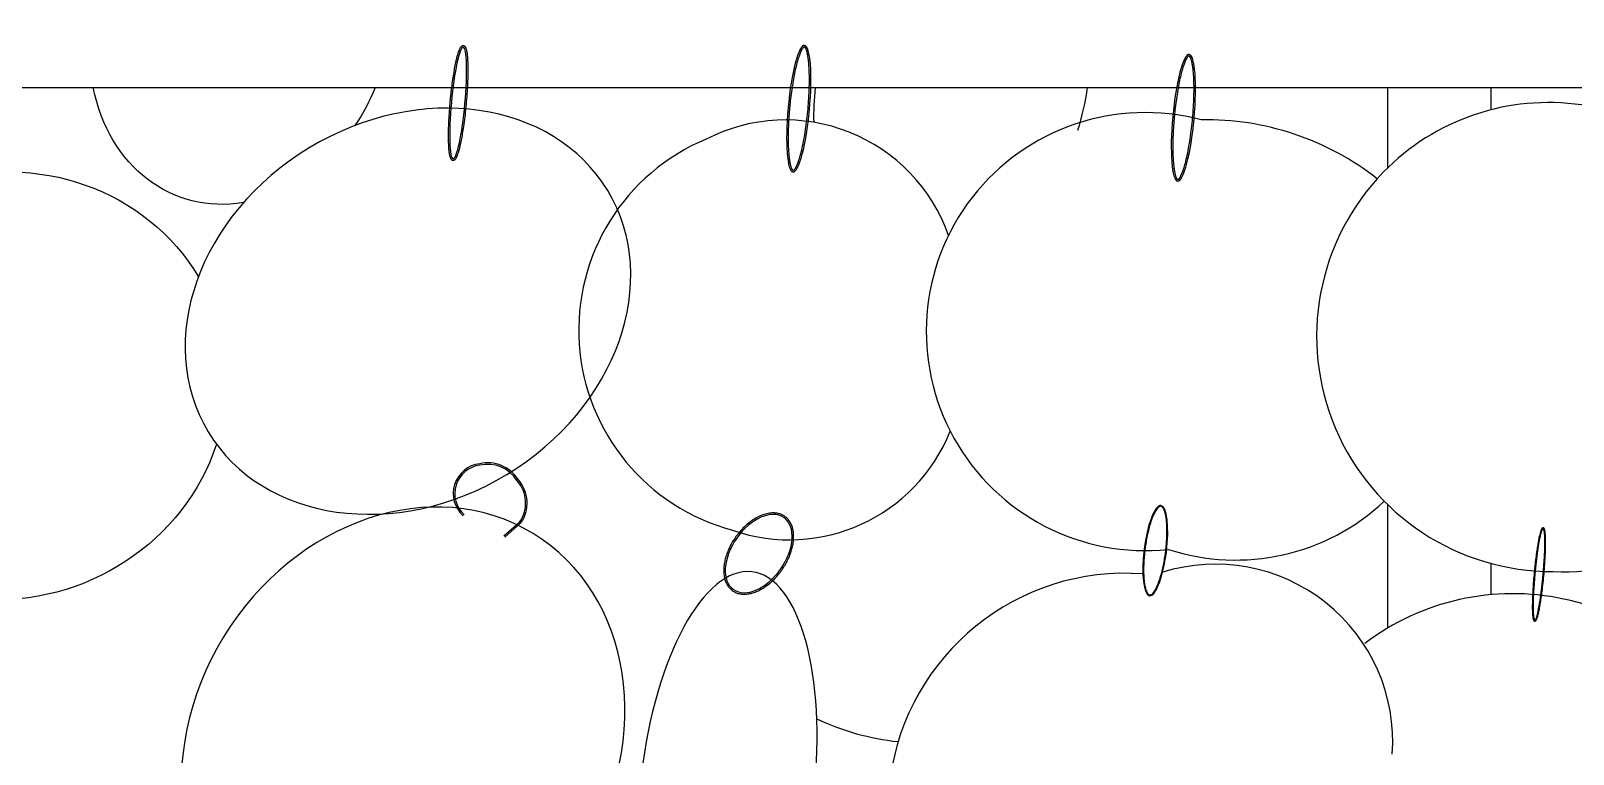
# Model space of a CAD drawing. Header units: millimetres. Extents: x 4532 to 35436, y 20123 to 38427.
# Drawn here: x 16248 to 16377.3, y 36094.8 to 36155.4 of the extents above; entities that cross this region are included whole.
import ezdxf

# ---------------------------------------------------------------- set-up
doc = ezdxf.new("R2010")
doc.units = ezdxf.units.MM
doc.set_wipeout_variables(frame=1)

# ---------------------------------------------------------------- blocks, each defined once
blk = doc.blocks.new('A$C7CFE5BBD')
blk.add_wipeout([(4182.751528438039, 1.523644169765248e-05), (4167.751528437907, 1.523074388387613e-05), (4167.503203957102, 73.85266127727925), (4166.024870655982, 109.66012967268136), (4163.425777644698, 148.36713218013358), (4158.66737842199, 197.08545359750008), (4151.82836986403, 248.5156355817096), (4145.3076082344405, 287.9360508238897), (4138.934105538954, 321.1782782497868), (4132.751528428565, 350.00001527849713), (3642.751528447456, 350.0000152784968), (3638.7977803884223, 331.9027913998142), (3633.75394809542, 307.01033631563166), (3626.1538539093094, 264.31444394893606), (3620.0329742343697, 222.89344209497756), (3614.5787102070485, 176.06729707833188), (3609.687048926664, 113.45673236062271), (3607.7783327039656, 65.31102371389795), (3607.443998574758, 43.80642056268357), (3607.7515284381143, 1.523074388387613e-05), (3592.7515284380397, 1.523644169765248e-05), (3592.7515284380397, 375.00001523644175), (3612.751528438039, 375.00001523644175), (3612.751528438039, 400.00001523644164), (3763.044756494438, 399.99984869588377), (3763.044756494438, 411.85431396589127), (3795.1534450224467, 411.85431396589127), (3795.1534450224467, 475.97759140062124), (3793.164017170201, 480.75655442435595), (3792.6202208849536, 484.48075355769447), (3793.285365491665, 491.54627122885086), (3794.589893263127, 495.48269226921195), (3795.1534450224467, 496.7057929503169), (3795.1534450224467, 503.5538717592957), (3792.0797652650467, 505.7395351661231), (3788.492108748446, 511.2121060971066), (3786.875924903337, 515.8078156915586), (3786.699758172462, 523.516578146628), (3790.6008562097077, 532.358988658562), (3795.1534450224467, 535.8429681176203), (3795.1534450224467, 538.922716703212), (3786.541265968376, 544.398595050776), (3785.319113158621, 540.4240900423326), (3785.1011370492533, 537.0634597347679), (3784.0945091999115, 538.0169853438625), (3781.796377413505, 540.6352514239537), (3779.163004674398, 536.4505053540734), (3776.1690709475597, 533.986839396916), (3772.1561365726698, 532.8317081579708), (3768.8702389673244, 533.3691933219786), (3764.861321456791, 536.0038345842313), (3762.067920737924, 539.8051976879582), (3759.9051925029266, 545.8296892355631), (3759.393791518885, 552.1000437706604), (3760.0352522883386, 556.7898261248115), (3761.9024379331217, 561.7667015208052), (3766.746558171026, 567.0481857923354), (3770.8392247075662, 568.2898264540404), (3770.865899602168, 571.2378597428647), (3766.8335399000525, 572.0727106080255), (3763.1380075052, 574.6761225710247), (3761.2420975629507, 577.5783250113822), (3760.494549680786, 580.0627864648145), (3760.362146865363, 582.5149784698891), (3761.6998458976173, 587.053926084121), (3758.633052335117, 586.4216682086117), (3756.491628875914, 587.1771601618195), (3754.814818238978, 588.9322919032954), (3753.333925626053, 585.2886357097523), (3751.692846217962, 582.986988850549), (3749.6705301072425, 581.5698803451655), (3746.9630060495415, 581.5114424267405), (3744.308717695459, 583.4679350176987), (3741.808299937967, 587.9977443898758), (3740.4176174705694, 593.6035224946769), (3740.113425217791, 601.0180831861854), (3741.737017377648, 606.2316929372761), (3744.0209143635984, 613.3032430790926), (3741.3500488310665, 615.4215810682575), (3737.9916596386593, 612.1707461898908), (3734.370524147195, 611.1379215271305), (3733.7208699198313, 610.1640934608025), (3730.3670263798062, 609.9879703679657), (3726.6729744786667, 611.3973567390775), (3723.548708184887, 614.6489021476199), (3721.438600754933, 619.935012565957), (3720.9810844973294, 623.8470796071286), (3722.1525705059025, 631.939012893561), (3725.260602061314, 638.2892969932649), (3726.001035221626, 639.2784823834448), (3724.939052559629, 641.390854866634), (3723.9380484294315, 649.0456646908107), (3724.3937962720306, 655.3225836307478), (3725.3540195254695, 660.4013684340088), (3727.734064707731, 667.4456324702336), (3729.5140600925884, 670.5861728816595), (3730.887208713015, 672.1515295629225), (3732.745658886398, 673.1282006850271), (3732.7510438254885, 673.4488653423108), (3728.421786861064, 674.7251759879772), (3726.101435136075, 676.6300494371586), (3723.715680822104, 680.1839833776622), (3722.2232706824598, 684.7479662030636), (3721.834818631726, 689.9897342370513), (3722.5210555542512, 694.7128354944199), (3724.220716291423, 699.2140205365998), (3726.1582612283437, 702.1702269119086), (3729.231082139208, 704.9372112655186), (3732.245978961212, 706.2308813454293), (3734.8764998200604, 706.4359947303329), (3737.759956997716, 705.6735501158895), (3739.487649554413, 704.565795276414), (3742.593639401795, 708.2733909965656), (3747.600396112856, 711.1488636335208), (3744.030561007974, 711.1930202305929), (3740.972072688803, 713.2709044869558), (3738.6269424062543, 717.9325005907161), (3737.9692426558445, 721.384073760469), (3737.935240605599, 727.4598629446722), (3739.0098631542196, 733.7830165020283), (3739.825134214947, 736.623557185004), (3740.6406485463267, 738.9194382160216), (3743.7068375203835, 745.1839989045121), (3746.981909873312, 749.6193262689181), (3752.3493750897715, 753.6932787877664), (3754.5421626063785, 754.3206714560628), (3754.5421626063785, 759.2016671529897), (3750.2696687336174, 759.2016671529897), (3750.2696687336174, 767.9957310895594), (3779.9151490145855, 767.9957310895594), (3777.9508069069075, 768.6707334782969), (3774.6059346685133, 771.0954664289801), (3771.699810175953, 775.4970263801521), (3770.2483426502326, 780.2919575115476), (3769.868329032867, 784.7389843017492), (3771.4717168648094, 793.8018721185598), (3774.0740941199388, 798.9858135885964), (3777.438730190137, 802.8217629746838), (3781.410473403172, 805.2485133427455), (3783.403860856628, 805.8207241910912), (3783.403860856628, 810.2306161132916), (3776.4144350064207, 810.2306161132916), (3776.4144350064207, 819.0246800498618), (3796.2856588335208, 819.024680049852), (3795.5113542793183, 822.1709913984461), (3795.11663846147, 827.41925396721), (3795.564638831142, 834.2163422088273), (3796.293779297145, 838.5728090144086), (3798.031551131801, 845.0754825797368), (3800.501762800981, 850.9466143463543), (3802.5613921717627, 854.1612342278012), (3804.3786524683474, 855.9819348301947), (3806.5795247511755, 856.8952993926392), (3807.7247804789113, 861.1196354558969), (3801.2148807778476, 861.1196354558969), (3801.2148807778476, 869.9136993924664), (3963.4832611294446, 869.9136993924664), (3963.4832611294446, 861.1196354558969), (3962.711615020679, 854.62151672173), (3963.8625972728546, 854.3889583888177), (3964.897263831566, 854.0166145915581), (3965.9815839023076, 853.4570232116736), (3967.7706952770313, 852.1261352827652), (3969.344778354639, 850.4661679235049), (3971.792394470369, 846.560283877349), (3973.220273067106, 842.7981411803215), (3974.1101653280025, 833.041096950013), (3972.6351407257944, 827.4593121204797), (3969.409685722628, 823.3018895129511), (3969.409685722628, 819.0246800498618), (3990.6120447026665, 819.0246800498618), (3990.6120447026665, 810.2306161132916), (3992.2656665666004, 803.8201335636423), (3994.4809230870196, 797.7788330249263), (3996.241596875783, 788.2062365027306), (3996.71667114116, 779.6846766881134), (3995.3763584828016, 767.9957310895783), (4025.3421931244416, 767.9957310895594), (4025.3421931244416, 759.2016671529897), (4024.3667442615924, 749.2331503476195), (4028.208209631558, 746.7020162194884), (4030.55245109687, 741.6170480539193), (4031.6838599470193, 733.9291085753376), (4031.3739513939295, 726.7548690945038), (4030.3566117979617, 721.1750247512774), (4028.1721312140176, 714.7498492069736), (4023.9740500059784, 708.5010773350851), (4026.2574403743556, 706.6898047504416), (4029.036237954585, 707.4393142141672), (4033.5932940955727, 707.1109609093365), (4038.9262916411526, 704.337542385642), (4042.2588534556958, 700.8477419510754), (4046.2210886808284, 691.4971411207686), (4046.5116224133653, 686.4975189585547), (4045.0870522896325, 680.337861966102), (4042.024689476643, 675.8260249745455), (4044.8620802441396, 671.3554008157504), (4046.5188519163257, 664.1869724903921), (4046.2801582621228, 658.5529006923258), (4043.7223256411426, 650.6309589049373), (4040.39436510516, 646.0223313634232), (4034.277957375634, 642.453041303114), (4031.816819140458, 642.2304703163715), (4031.688212203161, 640.1848464110172), (4033.20530348696, 637.9856396493116), (4033.8413124736035, 635.928951193593), (4034.405197093714, 631.3333332139558), (4034.242469860143, 625.7377525729152), (4033.4348859742763, 620.2372669746663), (4031.890240615321, 614.4706276081414), (4029.811677054495, 609.6933664932423), (4027.313982884957, 606.469576607812), (4027.3454524111085, 603.722229666131), (4026.3504493332007, 597.4421817130777), (4021.871965856192, 588.9056772283644), (4012.9667181310992, 584.2031805436493), (4011.470501099771, 583.659089936889), (4011.2999511625926, 581.5826147090405), (4008.527954926622, 574.4829124881417), (4003.2376842334875, 569.4837353712468), (3995.621021346212, 567.1623243338103), (3999.23564106813, 563.216573243777), (4002.0098557540596, 556.8824168542682), (4002.422892980431, 550.8824359248616), (3999.9698000419057, 543.1401978281707), (3994.605865832155, 537.2343675481716), (3985.5838150858835, 533.878415871031), (3978.282626700723, 532.9317556746544), (3974.2007522910176, 536.5483904532799), (3971.8312518019798, 530.7808706967305), (3969.5446968848446, 528.0575174524301), (3969.544696884845, 411.85431396589127), (3999.9707308589464, 411.85431396589127), (3999.9707308589464, 399.99984869588377), (4162.75152843804, 400.00001523644164), (4162.75152843804, 375.00001523644175), (4182.751528438039, 375.00001523644175)])
blk.add_lwpolyline([(4025.342193124441, 767.9957310895588), (3750.269668733617, 767.9957310895588), (3750.269668733617, 759.2016671529891), (4025.342193124441, 759.2016671529891)], close=True)
for points in [[(3960.900890937748, 752.4863108895406), (3960.900890937748, 759.2016671529891)], [(3969.544696884845, 757.3332732478775), (3969.544696884845, 759.2016671529891)], [(3960.900890937748, 713.8679501655315), (3960.900890937748, 724.185752264344)], [(3969.544696884845, 716.654292416355), (3969.544696884845, 719.2763675095666)]]:
    blk.add_lwpolyline(points)
for points in [[(3886.855708841093, 721.4906417970815), (3888.186304466599, 722.643113239672, 0.3533374312865523), (3887.975409103416, 726.3099160501188, 0.3185229881272049), (3884.749628099064, 727.6450938125527, 0.6413092494474582), (3883.368550121409, 723.2576671581519)], [(3886.772307217852, 721.5869338447847), (3888.09139922445, 722.7294416349068, 0.3529649698976017), (3887.87352869174, 726.2325916765294, 0.3201916100277946), (3884.771800106948, 727.5194829001011, 0.6422336510292292), (3883.454001606999, 723.3521448424472)], [(3940.355010657022, 718.3944898595837, 0.9444567409143552), (3935.11024361043, 679.0731890241768)]]:
    blk.add_lwpolyline(points, format="xyb")
for centre, radius, start, end in [((3974.35161489595, 738.6299550732401), 19.31115148059861, 27.60782988193596, 135.8169366367675), ((3910.377859131349, 741.9715854843416), 14.50924171382491, 19.44291550098939, 117.170654900239), ((3940.564281054048, 738.7282026002686), 18.37322617408676, 75.28205642364514, 276.0492516546855), ((3945.656459532594, 733.2822412262358), 23.2202057661278, 51.86485457338573, 91.04692063262972), ((3910.418154166171, 738.8465398317239), 17.36366065619822, 112.5751810618643, 255.1133778978064), ((3974.653916466257, 738.3361534577016), 19.73270293498973, 135.8169366367675, 270.2916956309827), ((3975.694905689659, 737.3670881729377), 18.78693953442393, 267.1304050859784, 32.92688280508904), ((3910.724511982382, 735.7881628691139), 14.52697579013255, 250.8427251085605, 338.0962825686126), ((3948.135205036062, 737.7534085657135), 18.19081267162557, 251.9555428416164, 313.2092551268572), ((3946.436661821765, 704.349410440951), 14.86721769292249, 355.858483962313, 107.3337822435982), ((3971.397751106448, 696.1051358011355), 20.63253856279068, 29.10348222398851, 127.0777184576024), ((3922.054088104491, 725.4448181571242), 21.23236620477632, 244.8232315573499, 264.0095231369885)]:
    blk.add_arc(centre, radius, start, end)
at = {"extrusion": (0, 0, -1)}
for centre, major_axis, ratio, start_param, end_param in [((3882.948403326885, 757.9051813716105), (0.4254262837406858, 4.677912464334045), 0.1213234285172997, -1.570796326794896, 4.712388980384689), ((3911.503194195077, 757.4275091986092), (0.4833780998473702, 5.315140424281847), 0.1683790837560013, -1.570796326794896, 4.712388980384689), ((3943.751293737998, 756.6665195442656), (0.4833780998473702, 5.315140424281847), 0.1683790837560013, -1.570796326794896, 4.712388980384689), ((3864.699692327504, 764.1798266933802), (4.947630571293531, 14.21406587147964), 0.8190717315080112, 2.71910298800623, 4.091131732807823), ((3878.735689666912, 740.4366655873055), (16.74535258387731, 10.12176114195763), 0.8182626664520783, -3.141592653589793, 3.141592653589793), ((3864.699692327504, 764.1798266933802), (4.947630571614273, 14.21406587163561), 0.8190717314944762, 1.636585844568042, 1.8784292061929), ((3924.342208480321, 759.5010320527399), (4.083872281904243, 15.36226504161859), 0.7044807723345393, 4.319710293971807, 4.508100598821053), ((3924.342208480321, 759.5010320527399), (4.083872281895216, 15.3622650415007), 0.7044807723395784, 1.404818346722674, 1.638922269230045), ((3844.712685318755, 734.1690570293031), (18.24782621381919, 4.893691932055608), 0.9467132348235155, 0.5515814625406144, 6.024430240938427), ((3878.32832289374, 703.8938420283412), (10.89799031973962, 17.90006464272572), 0.8419471413079535, -3.141592653589793, 3.141592653589793), ((3941.393429402353, 720.3528313702009), (0.4764081254996034, 3.782787343322259), 0.2454910681272811, -1.570796326794896, 4.712388980384689), ((3908.142894160734, 720.1031417088852), (2.112488493076381, 3.017640707229363), 0.6113228153027048, -1.570796326794896, 4.712388980384689), ((3905.545362250505, 700.7795580617421), (2.021215417338754, 17.80258060948802), 0.4058584371905181, -1.570796326794896, 4.712388980384689)]:
    blk.add_ellipse(centre, major_axis=major_axis, ratio=ratio, start_param=start_param, end_param=end_param, dxfattribs=at)
at = {"extrusion": (0, 0, -0.9999999999999999)}
blk.add_ellipse((3973.561245299908, 718.349517522849), major_axis=(0.34976471300155, 3.845951162555536), ratio=0.0908016362549868, dxfattribs=at)
at = {"extrusion": (0, 0, -0.9999999999999998)}
blk.add_ellipse((3841.226121734569, 694.3367349698128), major_axis=(7.684984524771372, 16.27566953628199), ratio=0.9918801575854227, start_param=-6.283185307179585, end_param=0, dxfattribs=at)
for points, knots in [([(3882.253997379132, 757.9683331607994), (3882.264767245364, 758.0867567130517), (3882.276081150139, 758.2051307201655), (3882.311558856429, 758.5590974346305), (3882.337261211742, 758.7935300925201), (3882.392188146277, 759.2540061809741), (3882.421412154134, 759.4800452946256), (3882.482727375787, 759.9186302629569), (3882.514817839929, 760.1311717550307), (3882.581155236901, 760.5379908344512), (3882.615401051855, 760.7322637412035), (3882.685309715951, 761.0982425963193), (3882.720970408674, 761.2699426140789), (3882.78531752076, 761.5533221979313), (3882.813870557675, 761.6700005040075), (3882.871104960479, 761.8856818648674), (3882.899781234129, 761.9846785016161), (3882.94967740533, 762.140811007881), (3882.970904260674, 762.2021517012654), (3883.013414845776, 762.3144640971477), (3883.034685659022, 762.3654283424294), (3883.070314416869, 762.4414613407025), (3883.084536463637, 762.4694142622793), (3883.11355050057, 762.5211942853675), (3883.128329169853, 762.5450228760055), (3883.154766285883, 762.5825316836745), (3883.166083644468, 762.597152123406), (3883.190020747574, 762.6246158984177), (3883.202637084036, 762.6374727055118), (3883.22648081373, 762.6580755671639), (3883.237180414584, 762.6662684515504), (3883.260329509536, 762.6812776705519), (3883.272793972083, 762.6880988379162), (3883.296785520306, 762.6982855160641), (3883.307901473108, 762.702073660741), (3883.331221883858, 762.7077806600755), (3883.343427518648, 762.709689065352), (3883.368331167123, 762.711158097085), (3883.381018073214, 762.7107101519396), (3883.405983487759, 762.7073870772183), (3883.41824728085, 762.7045163969779), (3883.441598689158, 762.6967609436288), (3883.45268269358, 762.6918881110068), (3883.473360059641, 762.6807500948817), (3883.48295952674, 762.6744918696386), (3883.500748840252, 762.6610894901714), (3883.508945296435, 762.6539455396742), (3883.524181857563, 762.639058218283), (3883.531225378832, 762.6313125119232), (3883.547990582974, 762.6110175674003), (3883.557111011793, 762.5981377559983), (3883.573997416683, 762.5712623419859), (3883.581760985169, 762.5572585109658), (3883.596382325024, 762.5279878453621), (3883.603236893399, 762.5127185185011), (3883.616295785443, 762.4807714442759), (3883.622498012006, 762.4640932488874), (3883.640739918952, 762.4106318019367), (3883.651972267518, 762.3713498441539), (3883.672911010191, 762.2857205279324), (3883.682603365192, 762.2393803470804), (3883.70063529941, 762.139486692151), (3883.708970391515, 762.0859371596052), (3883.724344206366, 761.9716907088332), (3883.731381318914, 761.9109957639048), (3883.747797273249, 761.7462626663655), (3883.75624036798, 761.6371565502523), (3883.769947483004, 761.4030227211806), (3883.775209681746, 761.277999231479), (3883.782517744552, 761.0135604181014), (3883.784562995981, 760.8741473687151), (3883.785425225538, 760.5827174444021), (3883.784241977355, 760.4307021378227), (3883.778670776494, 760.1160601163901), (3883.774282747156, 759.9534347045737), (3883.762364891216, 759.6197275992054), (3883.754835059201, 759.4486471117161), (3883.73161813166, 759.0017910196948), (3883.7137205012, 758.7215277685937), (3883.671056001713, 758.1550087859541), (3883.646289890316, 757.8687640390162), (3883.590701464946, 757.2996739990231), (3883.559880250166, 757.0168396674017), (3883.49318856563, 756.4638446770296), (3883.45731956806, 756.1936949393748), (3883.388883505224, 755.7242127258833), (3883.356987102397, 755.5211792899099), (3883.291315939601, 755.1335269351875), (3883.257542302923, 754.9489122945852), (3883.188803243018, 754.6019655160526), (3883.153840116142, 754.4396390958027), (3883.090847133459, 754.1722373148696), (3883.062919838154, 754.0623164004683), (3883.006994892585, 753.8595738355107), (3882.979003169432, 753.7667591009558), (3882.930787052526, 753.6222012878316), (3882.910556020364, 753.5661945410575), (3882.869994212848, 753.4635854394328), (3882.849676800168, 753.4169898505243), (3882.815485308271, 753.3472220177682), (3882.801774228665, 753.3214747927304), (3882.773707828575, 753.2736942280353), (3882.75936545918, 753.2516580647243), (3882.733491194002, 753.2167675854907), (3882.722321469486, 753.2030820046239), (3882.698590944379, 753.1773622629735), (3882.686031177498, 753.16531380569), (3882.662238448775, 753.1460930134672), (3882.651551513733, 753.1384817176186), (3882.628452886162, 753.124665710322), (3882.616026231295, 753.1184589000804), (3882.59200942572, 753.1093146380772), (3882.580775329119, 753.1059761235992), (3882.557346875172, 753.1012378458436), (3882.545153830699, 753.0998484640768), (3882.520467060942, 753.0994052969654), (3882.50798563709, 753.1003573929811), (3882.483594370107, 753.1045679602576), (3882.471696887838, 753.1078199262301), (3882.449135203122, 753.11616837158), (3882.438472087295, 753.1212539564622), (3882.418598878929, 753.1326780035779), (3882.40938250002, 753.1390112600093), (3882.392284007019, 753.1524804030814), (3882.384396158308, 753.1596167403077), (3882.369704094923, 753.1744473402541), (3882.362897116607, 753.1821438409424), (3882.346376075326, 753.2026419168142), (3882.337282483964, 753.2157923269006), (3882.320430069787, 753.2432504512872), (3882.312674153571, 753.2575661384071), (3882.29805586112, 753.287512088722), (3882.291196801732, 753.303144645939), (3882.278123121567, 753.3358724406608), (3882.271910602318, 753.3529680317188), (3882.253608927047, 753.4078706943001), (3882.242329991397, 753.4482792721283), (3882.221321831257, 753.5364098926693), (3882.211606409724, 753.5841244576186), (3882.193561226512, 753.6869960983786), (3882.185235840825, 753.7421491872556), (3882.169919186013, 753.8598112608342), (3882.162929480637, 753.9223182683381), (3882.146748567149, 754.0913009615069), (3882.138502585152, 754.2028718468537), (3882.125253317095, 754.442105531929), (3882.120251750199, 754.5697641918705), (3882.113527991492, 754.8395717390849), (3882.111806379489, 754.9817183543964), (3882.111651319578, 755.27863875416), (3882.113218084476, 755.4334109406373), (3882.119611044214, 755.7535124511378), (3882.124437307797, 755.9188404282359), (3882.137279459599, 756.2578193722911), (3882.145295346654, 756.4314690824285), (3882.169921061406, 756.8867000896171), (3882.188826697329, 757.172723777072), (3882.224329214285, 757.6297848448776), (3882.238607552692, 757.7991093405908), (3882.253997379132, 757.9683331607994)], [-1.570796326794896, -1.570796326794896, -1.570796326794896, -1.570796326794896, -1.495098984495628, -1.495098984495628, -1.343704299897093, -1.343704299897093, -1.192309615298557, -1.192309615298557, -1.040914930700022, -1.040914930700022, -0.8895202461014872, -0.8895202461014872, -0.7381255615029517, -0.7381255615029517, -0.6189737840539867, -0.6189737840539867, -0.4998220066050216, -0.4998220066050216, -0.4115123135344842, -0.4115123135344842, -0.3232026204639467, -0.3232026204639467, -0.2652419059904446, -0.2652419059904446, -0.2072811915169425, -0.2072811915169425, -0.1661864025163476, -0.1661864025163476, -0.1250916135157526, -0.1250916135157526, -0.0950295501596361, -0.0950295501596361, -0.0649674868035195, -0.0649674868035195, -0.0416269258164153, -0.0416269258164153, -0.0182863648293112, -0.0182863648293112, 0.005054196157793, 0.005054196157793, 0.0283947571448971, 0.0283947571448971, 0.0517353181320012, 0.0517353181320012, 0.0750758791191054, 0.0750758791191054, 0.0984164401062095, 0.0984164401062095, 0.1217570010933136, 0.1217570010933136, 0.1577175034555038, 0.1577175034555038, 0.1936780058176939, 0.1936780058176939, 0.2296385081798841, 0.2296385081798841, 0.2655990105420743, 0.2655990105420743, 0.3398855977358518, 0.3398855977358518, 0.4141721849296295, 0.4141721849296295, 0.488458772123407, 0.488458772123407, 0.5627453593171845, 0.5627453593171845, 0.6791608651210824, 0.6791608651210824, 0.7955763709249802, 0.7955763709249802, 0.9119918767288778, 0.9119918767288778, 1.028407382532775, 1.028407382532775, 1.144822888336673, 1.144822888336673, 1.261238394140571, 1.261238394140571, 1.443505189287438, 1.443505189287438, 1.625771984434305, 1.625771984434305, 1.808038779581171, 1.808038779581171, 1.990305574728038, 1.990305574728038, 2.137920943245735, 2.137920943245735, 2.285536311763432, 2.285536311763432, 2.433151680281129, 2.433151680281129, 2.549477945760723, 2.549477945760723, 2.665804211240317, 2.665804211240317, 2.749974378330682, 2.749974378330682, 2.834144545421047, 2.834144545421047, 2.889630917029, 2.889630917029, 2.945117288636951, 2.945117288636951, 2.984779230752686, 2.984779230752686, 3.02444117286842, 3.02444117286842, 3.053411848072539, 3.053411848072539, 3.082382523276657, 3.082382523276657, 3.105371401595081, 3.105371401595081, 3.128360279913505, 3.128360279913505, 3.151349158231929, 3.151349158231929, 3.174338036550353, 3.174338036550353, 3.197326914868777, 3.197326914868777, 3.220315793187201, 3.220315793187201, 3.243304671505625, 3.243304671505625, 3.266293549824049, 3.266293549824049, 3.302738352569939, 3.302738352569939, 3.339183155315828, 3.339183155315828, 3.375627958061719, 3.375627958061719, 3.412072760807608, 3.412072760807608, 3.487520483453983, 3.487520483453983, 3.562968206100357, 3.562968206100357, 3.638415928746731, 3.638415928746731, 3.713863651393106, 3.713863651393106, 3.831366807688976, 3.831366807688976, 3.948869963984846, 3.948869963984846, 4.066373120280717, 4.066373120280717, 4.183876276576586, 4.183876276576586, 4.301379432872455, 4.301379432872455, 4.418882589168325, 4.418882589168325, 4.604219674536483, 4.604219674536483, 4.712388980384689, 4.712388980384689, 4.712388980384689, 4.712388980384689]), ([(3910.735101289672, 757.4973623463338), (3910.746824980746, 757.6262739877602), (3910.759341894041, 757.7551134323039), (3910.79917084394, 758.1403724182201), (3910.828765103219, 758.3955284216827), (3910.893395794763, 758.89697589161), (3910.928431858516, 759.1432638545557), (3911.003180438336, 759.6216464351783), (3911.042892666042, 759.853737938105), (3911.126114229355, 760.2986754462509), (3911.169623598897, 760.511519089694), (3911.259451508206, 760.9132692122985), (3911.305771125455, 761.1021748574021), (3911.400110066843, 761.4517694850256), (3911.448134042239, 761.6124610977749), (3911.536269401291, 761.8768203549007), (3911.576323025311, 761.9855500504527), (3911.646652438245, 762.1568549134572), (3911.67707517793, 762.2243024223171), (3911.731372065584, 762.3330104246306), (3911.755434930648, 762.3768022622135), (3911.798382333571, 762.4473327213236), (3911.817477930661, 762.4756814311877), (3911.854011114428, 762.5244044343744), (3911.871457672187, 762.5447671343027), (3911.898852533868, 762.5725928930369), (3911.90949759624, 762.5820826162271), (3911.928724496192, 762.5971364731704), (3911.937294668143, 762.6026902574267), (3911.949948120196, 762.6095564644238), (3911.954610816352, 762.6115832636751), (3911.962329511331, 762.6143280630386), (3911.965378329132, 762.6150548124024), (3911.970246208341, 762.6158473277501), (3911.972070694934, 762.6159275787104), (3911.975387149116, 762.6158065064847), (3911.976898411962, 762.6156085404837), (3911.980613516036, 762.6147051833141), (3911.982829607299, 762.6139865472251), (3911.988547998862, 762.6113670978848), (3911.992045994415, 762.609453643443), (3912.000362136492, 762.6037795626362), (3912.005171022643, 762.6000161633747), (3912.015836188952, 762.5902361503722), (3912.021686823897, 762.5842220848463), (3912.03410305965, 762.5697752736778), (3912.040666806894, 762.5613454867307), (3912.058150573317, 762.5364582460643), (3912.069383260477, 762.5181781827159), (3912.092142276091, 762.4757228213166), (3912.103673494395, 762.4515536775034), (3912.126589858239, 762.3976125036752), (3912.137978588322, 762.3678417714582), (3912.16035131444, 762.3029672563462), (3912.171337315263, 762.2678634238582), (3912.204919279411, 762.1497320829112), (3912.22648849231, 762.0576216608788), (3912.26613252037, 761.8521934411292), (3912.284220664562, 761.7388669968968), (3912.316468368434, 761.4929315374502), (3912.330631869936, 761.3603189515452), (3912.354756044082, 761.0778130718427), (3912.364718037457, 760.9279186395033), (3912.380265395597, 760.6129896489474), (3912.385851254545, 760.4479550661672), (3912.392551059285, 760.1050382889844), (3912.393665215732, 759.9271566159478), (3912.391395915798, 759.560980820741), (3912.388012571584, 759.3726875108005), (3912.374182950796, 758.8990272337142), (3912.361181294171, 758.6091628421018), (3912.325973850591, 758.0209521695542), (3912.30376864065, 757.7226132848918), (3912.250791145289, 757.1260578355905), (3912.220019547651, 756.8278489254917), (3912.150798892169, 756.2401524370689), (3912.112350599466, 755.9506723093255), (3912.028896693173, 755.3887988120587), (3911.983891747168, 755.1164121602233), (3911.888652810452, 754.5966426652776), (3911.838418854433, 754.3492649309374), (3911.734245012023, 753.8868004622091), (3911.680302662749, 753.6717152043166), (3911.579521474461, 753.3126789542766), (3911.53297692203, 753.1628368187266), (3911.44828586662, 752.918312834463), (3911.410158124727, 752.8185482174194), (3911.343055108187, 752.6607742090746), (3911.313916105752, 752.5984074807529), (3911.261884376498, 752.4978175626638), (3911.238797988834, 752.4572741888733), (3911.194069255409, 752.3864264977201), (3911.17241290116, 752.3561288653909), (3911.138080710345, 752.3140624806438), (3911.124716480936, 752.2994659747383), (3911.099922678408, 752.2753973954277), (3911.088497145891, 752.2659391685193), (3911.071101453595, 752.2536222887029), (3911.064493547692, 752.2496849196068), (3911.053182244857, 752.2439476429172), (3911.04849205443, 752.2421448673158), (3911.041621905668, 752.2400832765306), (3911.039152236921, 752.2396076238401), (3911.035114445349, 752.2391151045485), (3911.033540438428, 752.2390892333387), (3911.030556112386, 752.2392734597124), (3911.029132895379, 752.2394829067089), (3911.025677219241, 752.2403526823073), (3911.023637240494, 752.2410219173216), (3911.01849413841, 752.2433292750538), (3911.01539352295, 752.2449758505718), (3911.008073003413, 752.2497586565478), (3911.003859179593, 752.2528973878398), (3910.994497052252, 752.2610117747718), (3910.989353021523, 752.2659861354659), (3910.978385085447, 752.2779388708332), (3910.972562954328, 752.2849152187155), (3910.956506300052, 752.3061690843351), (3910.945893350206, 752.3222364962603), (3910.924234446171, 752.3598886512955), (3910.91318471995, 752.3814662576224), (3910.891113092806, 752.429883201843), (3910.880087777889, 752.4567206895481), (3910.858338550523, 752.515408986892), (3910.847612593123, 752.5472596145737), (3910.814978202838, 752.653795924216), (3910.79390162, 752.7367524181063), (3910.754764473448, 752.9221905160266), (3910.73669008489, 753.0246799924098), (3910.703985855715, 753.2475344079467), (3910.68935179929, 753.3679029551604), (3910.6637984312, 753.6248313217693), (3910.65287767581, 753.7613924859943), (3910.634927869749, 754.0489202943318), (3910.627898271403, 754.1998872138829), (3910.617838806796, 754.5143187254471), (3910.61480871015, 754.6777830650135), (3910.612388060577, 755.083817988987), (3910.614983910087, 755.331521198972), (3910.628152672001, 755.8416625752034), (3910.638725217639, 756.1040966840847), (3910.667601509344, 756.6373790490361), (3910.685904901158, 756.9082227006475), (3910.716392541221, 757.2857219355101), (3910.725479825433, 757.3915664202104), (3910.735101289672, 757.4973623463338)], [-1.570796326794896, -1.570796326794896, -1.570796326794896, -1.570796326794896, -1.497741722435538, -1.497741722435538, -1.351632513716821, -1.351632513716821, -1.205523304998104, -1.205523304998104, -1.059414096279387, -1.059414096279387, -0.9133048875606709, -0.9133048875606709, -0.767195678841954, -0.767195678841954, -0.6210864701232373, -0.6210864701232373, -0.5001528827350997, -0.5001528827350997, -0.406839888439898, -0.406839888439898, -0.330490124422299, -0.330490124422299, -0.2664909138821768, -0.2664909138821768, -0.2024917033420546, -0.2024917033420546, -0.1571217501403835, -0.1571217501403835, -0.1117517969387123, -0.1117517969387123, -0.0775463588874246, -0.0775463588874246, -0.0433409208361369, -0.0433409208361369, -0.0091354827848491, -0.0091354827848491, 0.0250699552664386, 0.0250699552664386, 0.0592753933177263, 0.0592753933177263, 0.0934808313690141, 0.0934808313690141, 0.1276862694203018, 0.1276862694203018, 0.1618917074715895, 0.1618917074715895, 0.1960971455228772, 0.1960971455228772, 0.250101168506506, 0.250101168506506, 0.3041051914901349, 0.3041051914901349, 0.3581092144737637, 0.3581092144737637, 0.4121132374573925, 0.4121132374573925, 0.5275498790122467, 0.5275498790122467, 0.6429865205671009, 0.6429865205671009, 0.758423162121955, 0.758423162121955, 0.873859803676809, 0.873859803676809, 0.9892964452316632, 0.9892964452316632, 1.104733086786517, 1.104733086786517, 1.220169728341371, 1.220169728341371, 1.389185554220239, 1.389185554220239, 1.558201380099106, 1.558201380099106, 1.727217205977974, 1.727217205977974, 1.896233031856842, 1.896233031856842, 2.065248857735709, 2.065248857735709, 2.234264683614577, 2.234264683614577, 2.403280509493445, 2.403280509493445, 2.544400116532302, 2.544400116532302, 2.659673126078449, 2.659673126078449, 2.749471269798832, 2.749471269798832, 2.823317280342841, 2.823317280342841, 2.897163290886851, 2.897163290886851, 2.94797168849884, 2.94797168849884, 2.99878008611083, 2.99878008611083, 3.036394252743178, 3.036394252743178, 3.074008419375526, 3.074008419375526, 3.10535491586713, 3.10535491586713, 3.136701412358733, 3.136701412358733, 3.168047908850337, 3.168047908850337, 3.19939440534194, 3.19939440534194, 3.230740901833544, 3.230740901833544, 3.262087398325147, 3.262087398325147, 3.293433894816752, 3.293433894816752, 3.324780391308353, 3.324780391308353, 3.376693600755018, 3.376693600755018, 3.428606810201682, 3.428606810201682, 3.480520019648346, 3.480520019648346, 3.53243322909501, 3.53243322909501, 3.642016115657297, 3.642016115657297, 3.751599002219585, 3.751599002219585, 3.861181888781873, 3.861181888781873, 3.97076477534416, 3.97076477534416, 4.080347661906448, 4.080347661906448, 4.189930548468737, 4.189930548468737, 4.344098405482931, 4.344098405482931, 4.498266262497125, 4.498266262497125, 4.652434119511321, 4.652434119511321, 4.712388980384689, 4.712388980384689, 4.712388980384689, 4.712388980384689]), ([(3942.983200832594, 756.7363726919903), (3942.994924523609, 756.8652843334166), (3943.007441436963, 756.9941237779603), (3943.047270386804, 757.3793827638765), (3943.07686464614, 757.6345387673391), (3943.141495337684, 758.1359862373247), (3943.176531401437, 758.3822742002121), (3943.251279981199, 758.8606567808347), (3943.290992208964, 759.0927482837615), (3943.374213772277, 759.5376857919073), (3943.417723141818, 759.7505294354087), (3943.507551051127, 760.1522795579549), (3943.553870668376, 760.3411852031168), (3943.648209609764, 760.6907798307402), (3943.696233585102, 760.8514714434314), (3943.784368944154, 761.1158307005571), (3943.824422568232, 761.2245603961092), (3943.894751981108, 761.3958652591136), (3943.925174720851, 761.4633127680318), (3943.979471608505, 761.5720207703453), (3944.00353447357, 761.6158126078699), (3944.046481876434, 761.68634306698), (3944.065577473582, 761.7146917768441), (3944.10211065735, 761.7634147800309), (3944.11955721505, 761.7837774799591), (3944.14695207679, 761.8116032386934), (3944.157597139161, 761.8210929618836), (3944.176824039056, 761.8361468188268), (3944.185394211065, 761.8417006030832), (3944.198047663118, 761.8485668101384), (3944.202710359274, 761.8505936093316), (3944.210429054194, 761.853338408695), (3944.213477871996, 761.854065158117), (3944.218345751204, 761.8548576734065), (3944.220170237855, 761.8549379243668), (3944.223486692037, 761.8548168521411), (3944.224997954883, 761.8546188861983), (3944.228713058958, 761.8537155290287), (3944.230929150221, 761.8529968928815), (3944.236647541784, 761.8503774435412), (3944.240145537337, 761.8484639890994), (3944.248461679414, 761.8427899082926), (3944.253270565565, 761.8390265090311), (3944.263935731873, 761.8292464960869), (3944.269786366818, 761.8232324305027), (3944.282202602571, 761.8087856193342), (3944.288766349815, 761.8003558323871), (3944.30625011618, 761.7754685917789), (3944.317482803399, 761.7571885283724), (3944.340241819013, 761.714733166973), (3944.351773037259, 761.6905640231598), (3944.37468940116, 761.6366228493316), (3944.386078131243, 761.6068521171728), (3944.408450857303, 761.5419776020026), (3944.419436858127, 761.5068737695146), (3944.453018822333, 761.3887424285676), (3944.474588035231, 761.2966320065934), (3944.514232063291, 761.0912037867856), (3944.532320207425, 760.9778773425533), (3944.564567911297, 760.7319418831066), (3944.578731412857, 760.5993292972016), (3944.602855587003, 760.3168234174991), (3944.612817580379, 760.1669289851598), (3944.628364938519, 759.8519999946038), (3944.633950797466, 759.6869654118236), (3944.640650602207, 759.344048634699), (3944.641764758653, 759.1661669616042), (3944.639495458661, 758.7999911663974), (3944.636112114506, 758.6116978564569), (3944.622282493718, 758.1380375794288), (3944.609280837092, 757.8481731877582), (3944.574073393454, 757.2599625152106), (3944.551868183571, 756.9616236305483), (3944.498890688152, 756.3650681813051), (3944.468119090572, 756.0668592711481), (3944.398898435033, 755.4791627827835), (3944.360450142387, 755.1896826550401), (3944.276996236094, 754.6278091577151), (3944.231991290031, 754.3554225058797), (3944.136752353374, 753.835653010934), (3944.086518397296, 753.5882752765938), (3943.982344554945, 753.1258108079237), (3943.928402205671, 752.910725549973), (3943.827621017324, 752.5516892999331), (3943.781076464893, 752.4018471643831), (3943.696385409483, 752.1573231801194), (3943.658257667648, 752.0575585630759), (3943.591154651109, 751.899784554731), (3943.562015648673, 751.8374178264094), (3943.509983919419, 751.7368279083203), (3943.486897531755, 751.6962845345297), (3943.442168798272, 751.6254368433765), (3943.420512444023, 751.5951392110474), (3943.386180253208, 751.5530728263584), (3943.372816023857, 751.5384763203947), (3943.348022221329, 751.5144077411423), (3943.336596688754, 751.5049495141757), (3943.319200996517, 751.4926326343593), (3943.312593090555, 751.4886952652632), (3943.301281787779, 751.4829579885736), (3943.296591597351, 751.4811552129722), (3943.289721448589, 751.4790936221871), (3943.287251779784, 751.4786179694966), (3943.28321398827, 751.478125450205), (3943.281639981291, 751.4780995790534), (3943.278655655307, 751.478283805427), (3943.2772324383, 751.4784932523653), (3943.273776762104, 751.4793630280219), (3943.271736783416, 751.480032262978), (3943.266593681332, 751.4823396207103), (3943.263493065813, 751.4839861962282), (3943.256172546277, 751.4887690022042), (3943.251958722456, 751.4919077334962), (3943.242596595173, 751.5000221204282), (3943.237452564386, 751.5049964811224), (3943.226484628369, 751.5169492165478), (3943.22066249725, 751.5239255644301), (3943.204605842973, 751.5451794299915), (3943.193992893128, 751.5612468419167), (3943.172333989092, 751.5988989969519), (3943.161284262871, 751.6204766032788), (3943.13921263567, 751.6688935474995), (3943.128187320752, 751.6957310352045), (3943.106438093444, 751.7544193325484), (3943.095712136044, 751.7862699602301), (3943.063077745701, 751.8928062699306), (3943.042001162863, 751.975762763821), (3943.002864016369, 752.161200861683), (3942.984789627753, 752.2636903380662), (3942.952085398636, 752.4865447536613), (3942.937451342212, 752.6069133008168), (3942.911897974122, 752.8638416674257), (3942.900977218731, 753.0004028316507), (3942.88302741267, 753.2879306399882), (3942.875997814324, 753.4388975595393), (3942.86593834966, 753.7533290711617), (3942.862908253013, 753.9167934106699), (3942.860487603499, 754.3228283346434), (3942.86308345295, 754.5705315446285), (3942.876252214923, 755.0806729208598), (3942.886824760561, 755.3431070297411), (3942.915701052207, 755.8763893947507), (3942.93400444408, 756.1472330463039), (3942.964492084142, 756.5247322811665), (3942.973579368296, 756.6305767658669), (3942.983200832594, 756.7363726919903)], [-1.570796326794896, -1.570796326794896, -1.570796326794896, -1.570796326794896, -1.497741722435538, -1.497741722435538, -1.351632513716821, -1.351632513716821, -1.205523304998104, -1.205523304998104, -1.059414096279387, -1.059414096279387, -0.9133048875606709, -0.9133048875606709, -0.767195678841954, -0.767195678841954, -0.6210864701232373, -0.6210864701232373, -0.5001528827350997, -0.5001528827350997, -0.406839888439898, -0.406839888439898, -0.330490124422299, -0.330490124422299, -0.2664909138821768, -0.2664909138821768, -0.2024917033420546, -0.2024917033420546, -0.1571217501403835, -0.1571217501403835, -0.1117517969387123, -0.1117517969387123, -0.0775463588874246, -0.0775463588874246, -0.0433409208361369, -0.0433409208361369, -0.0091354827848491, -0.0091354827848491, 0.0250699552664386, 0.0250699552664386, 0.0592753933177263, 0.0592753933177263, 0.0934808313690141, 0.0934808313690141, 0.1276862694203018, 0.1276862694203018, 0.1618917074715895, 0.1618917074715895, 0.1960971455228772, 0.1960971455228772, 0.250101168506506, 0.250101168506506, 0.3041051914901349, 0.3041051914901349, 0.3581092144737637, 0.3581092144737637, 0.4121132374573925, 0.4121132374573925, 0.5275498790122467, 0.5275498790122467, 0.6429865205671009, 0.6429865205671009, 0.758423162121955, 0.758423162121955, 0.873859803676809, 0.873859803676809, 0.9892964452316632, 0.9892964452316632, 1.104733086786517, 1.104733086786517, 1.220169728341371, 1.220169728341371, 1.389185554220239, 1.389185554220239, 1.558201380099106, 1.558201380099106, 1.727217205977974, 1.727217205977974, 1.896233031856842, 1.896233031856842, 2.065248857735709, 2.065248857735709, 2.234264683614577, 2.234264683614577, 2.403280509493445, 2.403280509493445, 2.544400116532302, 2.544400116532302, 2.659673126078449, 2.659673126078449, 2.749471269798832, 2.749471269798832, 2.823317280342841, 2.823317280342841, 2.897163290886851, 2.897163290886851, 2.94797168849884, 2.94797168849884, 2.99878008611083, 2.99878008611083, 3.036394252743178, 3.036394252743178, 3.074008419375526, 3.074008419375526, 3.10535491586713, 3.10535491586713, 3.136701412358733, 3.136701412358733, 3.168047908850337, 3.168047908850337, 3.19939440534194, 3.19939440534194, 3.230740901833544, 3.230740901833544, 3.262087398325147, 3.262087398325147, 3.293433894816752, 3.293433894816752, 3.324780391308353, 3.324780391308353, 3.376693600755018, 3.376693600755018, 3.428606810201682, 3.428606810201682, 3.480520019648346, 3.480520019648346, 3.53243322909501, 3.53243322909501, 3.642016115657297, 3.642016115657297, 3.751599002219585, 3.751599002219585, 3.861181888781873, 3.861181888781873, 3.97076477534416, 3.97076477534416, 4.080347661906448, 4.080347661906448, 4.189930548468737, 4.189930548468737, 4.344098405482931, 4.344098405482931, 4.498266262497125, 4.498266262497125, 4.652434119511321, 4.652434119511321, 4.712388980384689, 4.712388980384689, 4.712388980384689, 4.712388980384689]), ([(3906.193782584949, 721.4676102374251), (3906.25179119068, 721.5504741822988), (3906.31184406966, 721.6319069559722), (3906.493305171465, 721.8656484250132), (3906.619788937478, 722.0133462683334), (3906.883714343629, 722.2926963341342), (3907.021153234444, 722.4243462435588), (3907.303862596953, 722.6684957168218), (3907.449130155121, 722.7809937609163), (3907.744242451477, 722.9841463032681), (3907.894084566247, 723.0748003923254), (3908.19504873225, 723.2320135443624), (3908.346169514265, 723.2985734845897), (3908.646414376421, 723.4057817670437), (3908.795540569266, 723.4464313737735), (3909.088536353232, 723.5003994918698), (3909.232413159658, 723.5137154667209), (3909.483889748259, 723.51216253237), (3909.593030739667, 723.5023532401574), (3909.80384323627, 723.4642549127493), (3909.905512553207, 723.4359583997903), (3910.09929468585, 723.3610740022887), (3910.191397767896, 723.3144818017645), (3910.363958467937, 723.2038406967222), (3910.444404707789, 723.1397971911974), (3910.591909839863, 722.9957364361653), (3910.658965524202, 722.9157304067085), (3910.778545803016, 722.7416001196871), (3910.831075406142, 722.6474832291751), (3910.921019764068, 722.447046718331), (3910.958440652383, 722.3407280606953), (3911.017949578327, 722.1177371871927), (3911.04004094328, 722.0010630615325), (3911.068886469209, 721.7591732934852), (3911.075641479783, 721.6339559080698), (3911.073964224113, 721.3768189525035), (3911.065531714736, 721.2448987012067), (3911.033779670401, 720.9762610427024), (3911.010459699759, 720.8395438469634), (3910.949396411805, 720.5632890367451), (3910.91165282761, 720.4237521658688), (3910.822381025155, 720.1438907653828), (3910.770852794496, 720.0035672414851), (3910.654829832467, 719.7241941349384), (3910.590335329503, 719.5851456596902), (3910.449374044812, 719.310380844694), (3910.372907695335, 719.1746656238138), (3910.209162969175, 718.9085884023843), (3910.121885193486, 718.778227477862), (3909.937828263824, 718.5248097059703), (3909.841049850253, 718.4017538522057), (3909.63943245952, 718.164795654131), (3909.534594336092, 718.0508941828775), (3909.318404488589, 717.8339646042477), (3909.207053700786, 717.7309372042109), (3908.979464650129, 717.5373221511873), (3908.863227355851, 717.4467349817314), (3908.627541775091, 717.2793951969979), (3908.508094390014, 717.2026427717101), (3908.267686954034, 717.0641853262823), (3908.14672753742, 717.002480148225), (3907.904992248663, 716.8951474502137), (3907.784216378674, 716.8495194851457), (3907.544531108611, 716.7751983798844), (3907.425620565049, 716.7465049332277), (3907.191350672543, 716.7067504779006), (3907.075988785513, 716.6956904687722), (3906.850557819565, 716.6917360113621), (3906.740486074388, 716.6988456440195), (3906.527519462023, 716.7315296509805), (3906.424625798045, 716.7571113206832), (3906.228081655081, 716.8266303589371), (3906.134439917256, 716.8705730438851), (3905.958508128449, 716.976081708799), (3905.876229912075, 717.0376437818668), (3905.724839691164, 717.1769912779018), (3905.655732405696, 717.2547656885617), (3905.531919943609, 717.4247147120223), (3905.47721054967, 717.5168809986244), (3905.382848657409, 717.7136939883385), (3905.343189809679, 717.818338952613), (3905.27918887357, 718.0382499452135), (3905.254843001869, 718.15351770708), (3905.221498059957, 718.3928610421171), (3905.212497865698, 718.5169384809597), (3905.209715942536, 718.7720691014001), (3905.215934368465, 718.9031231216541), (3905.243312201786, 719.1703125714594), (3905.26447204917, 719.3064478972847), (3905.321293899007, 719.5818331522787), (3905.356956202511, 719.7210823961104), (3905.442170408412, 720.0006694343792), (3905.491722360926, 720.1410062492978), (3905.603924033439, 720.4207091147582), (3905.666573558152, 720.560074065932), (3905.804001516404, 720.8357724064299), (3905.87877954511, 720.9721046746163), (3906.032822438432, 721.2288658209181), (3906.111231337392, 721.3496876992322), (3906.193782584949, 721.4676102374251)], [-1.570796326794896, -1.570796326794896, -1.570796326794896, -1.570796326794896, -1.490122350234516, -1.490122350234516, -1.334337278074243, -1.334337278074243, -1.178552205913971, -1.178552205913971, -1.022767133753698, -1.022767133753698, -0.8669820615934261, -0.8669820615934261, -0.7111969894331538, -0.7111969894331538, -0.5554119172728815, -0.5554119172728815, -0.399626845112609, -0.399626845112609, -0.2746966000873096, -0.2746966000873096, -0.1497663550620101, -0.1497663550620101, -0.0248361100367106, -0.0248361100367106, 0.1000941349885889, 0.1000941349885889, 0.2250243800138883, 0.2250243800138883, 0.3499546250391878, 0.3499546250391878, 0.4748848700644874, 0.4748848700644874, 0.5998151150897869, 0.5998151150897869, 0.7247453601150863, 0.7247453601150863, 0.8496756051403856, 0.8496756051403856, 0.9746058501656852, 0.9746058501656852, 1.099536095190984, 1.099536095190984, 1.224466340216284, 1.224466340216284, 1.349396585241583, 1.349396585241583, 1.474326830266883, 1.474326830266883, 1.599257075292182, 1.599257075292182, 1.724187320317482, 1.724187320317482, 1.849117565342782, 1.849117565342782, 1.974047810368081, 1.974047810368081, 2.098978055393381, 2.098978055393381, 2.22390830041868, 2.22390830041868, 2.34883854544398, 2.34883854544398, 2.473768790469279, 2.473768790469279, 2.598699035494579, 2.598699035494579, 2.723629280519879, 2.723629280519879, 2.848559525545178, 2.848559525545178, 2.973489770570478, 2.973489770570478, 3.098420015595777, 3.098420015595777, 3.223350260621077, 3.223350260621077, 3.348280505646377, 3.348280505646377, 3.473210750671676, 3.473210750671676, 3.598140995696976, 3.598140995696976, 3.723071240722275, 3.723071240722275, 3.848001485747575, 3.848001485747575, 3.972931730772875, 3.972931730772875, 4.097861975798174, 4.097861975798174, 4.222792220823474, 4.222792220823474, 4.347722465848773, 4.347722465848773, 4.472652710874073, 4.472652710874073, 4.597582955899373, 4.597582955899373, 4.712388980384689, 4.712388980384689, 4.712388980384689, 4.712388980384689]), ([(3940.527984255899, 720.4618264213241), (3940.540552050083, 720.5616175254727), (3940.554093748597, 720.6612859109337), (3940.597510694908, 720.9589687230218), (3940.630183590609, 721.155655872255), (3940.70214853084, 721.5404830441148), (3940.741440003072, 721.7286192613574), (3940.825625067377, 722.091529418427), (3940.870518223648, 722.2662999796485), (3940.964726999959, 722.5979762604729), (3941.014042762316, 722.7548793531641), (3941.115761102035, 723.0467222213665), (3941.168165738087, 723.1816605916865), (3941.274544114221, 723.4259420284106), (3941.328526335918, 723.5352848261864), (3941.420756360258, 723.6979489892874), (3941.459069690525, 723.7583439646442), (3941.534655498373, 723.8635729454727), (3941.571938006822, 723.9083970157117), (3941.632862039001, 723.9703240454583), (3941.657121509172, 723.9917108311238), (3941.703888111431, 724.026804888159), (3941.726382400175, 724.0405016048499), (3941.763572388303, 724.0581280402293), (3941.778789886539, 724.0636650797715), (3941.80788817225, 724.0711906979595), (3941.821765149743, 724.0731914156968), (3941.848610368299, 724.074081579518), (3941.861592901845, 724.072981882553), (3941.88740659456, 724.0676946047497), (3941.900254856246, 724.0634978441558), (3941.926323485535, 724.0515544763803), (3941.939542007025, 724.0437935882401), (3941.966361486851, 724.0242087206025), (3941.9799529333, 724.0123816197774), (3942.007244688899, 723.9843981087943), (3942.020939737766, 723.9682446181578), (3942.048134596469, 723.931565051611), (3942.061633203211, 723.911041820018), (3942.09701370911, 723.8506354756573), (3942.118497631429, 723.8069478129073), (3942.159485360407, 723.7082686459216), (3942.178995225204, 723.6532815340943), (3942.21559759774, 723.5327214863537), (3942.232693339731, 723.4671489216889), (3942.272098774065, 723.2907303308639), (3942.29270334254, 723.1736923271128), (3942.327164130376, 722.9201754605783), (3942.341023877238, 722.7836959711312), (3942.361627537732, 722.494348624492), (3942.368372595727, 722.3414816025215), (3942.374570546472, 722.0226918807639), (3942.374023883403, 721.8567708789524), (3942.365634376332, 721.5154459193618), (3942.357791792401, 721.3400441372105), (3942.334969739288, 720.9835109558808), (3942.319990516498, 720.8023819917034), (3942.28321071374, 720.4382584833693), (3942.26141042219, 720.2552664941213), (3942.211452378982, 719.8913163145226), (3942.183294966384, 719.7103606917699), (3942.121225538522, 719.3543407190045), (3942.087313890606, 719.1792788495113), (3942.014467093602, 718.8387858353708), (3941.975532276996, 718.6733569726966), (3941.893487679572, 718.3556795056247), (3941.850378041829, 718.203432837563), (3941.760941882883, 717.9154154686294), (3941.714614911154, 717.779646142506), (3941.619814295471, 717.5275747458836), (3941.571338439859, 717.4112732361573), (3941.47345635694, 717.2007944355755), (3941.424042544768, 717.1066174542102), (3941.337997315833, 716.9630891118468), (3941.301242660997, 716.9084131250893), (3941.228928639062, 716.8136778822554), (3941.193360657173, 716.7736304991449), (3941.135486252348, 716.7188729632217), (3941.112527021764, 716.7001566724539), (3941.06837296396, 716.669768474243), (3941.047192896574, 716.6581044691302), (3941.011912346443, 716.643291127988), (3940.997338080811, 716.6387592225838), (3940.969418276134, 716.6329887036154), (3940.956073018173, 716.6317375881517), (3940.930108995151, 716.6321722819157), (3940.917474428108, 716.6338514379495), (3940.892218454599, 716.640234082417), (3940.879584296406, 716.6449486964884), (3940.853925525302, 716.6578808922241), (3940.840905054622, 716.6661099991215), (3940.814528769439, 716.6865240022344), (3940.801181312043, 716.6987103417669), (3940.774422825405, 716.7272531067756), (3940.761015916101, 716.7436066948612), (3940.734419188961, 716.7805061190193), (3940.72123020099, 716.8010495183444), (3940.685983423118, 716.8624716470986), (3940.66436400489, 716.9073647571531), (3940.623187301131, 717.0086597583759), (3940.603623798324, 717.0650575289073), (3940.566995548583, 717.1886163832423), (3940.549927578049, 717.2557771881147), (3940.510870775066, 717.435542222116), (3940.490591250567, 717.5542633018958), (3940.45685760133, 717.8110986845604), (3940.443400139313, 717.9492135159126), (3940.423668451465, 718.2417328917691), (3940.417393139305, 718.3961365114119), (3940.412191677871, 718.7178476193258), (3940.413265100131, 718.8851533358138), (3940.422753118826, 719.2290430797184), (3940.431167455365, 719.4056248677116), (3940.455164248273, 719.7642629399234), (3940.470746451614, 719.9463167325048), (3940.501256803083, 720.2399035960007), (3940.514019192578, 720.3509406873527), (3940.527984255899, 720.4618264213241)], [-1.570796326794896, -1.570796326794896, -1.570796326794896, -1.570796326794896, -1.491329487822835, -1.491329487822835, -1.332395809878714, -1.332395809878714, -1.173462131934592, -1.173462131934592, -1.014528453990471, -1.014528453990471, -0.8555947760463499, -0.8555947760463499, -0.6966610981022285, -0.6966610981022285, -0.5377274201581071, -0.5377274201581071, -0.4244506358707579, -0.4244506358707579, -0.3111738515834085, -0.3111738515834085, -0.2332649500957876, -0.2332649500957876, -0.1553560486081668, -0.1553560486081668, -0.0972787066332563, -0.0972787066332563, -0.0392013646583458, -0.0392013646583458, 0.0188759773165647, 0.0188759773165647, 0.0769533192914751, 0.0769533192914751, 0.1350306612663856, 0.1350306612663856, 0.193108003241296, 0.193108003241296, 0.2511853452162065, 0.2511853452162065, 0.309262687191117, 0.309262687191117, 0.4059236438583191, 0.4059236438583191, 0.5025846005255213, 0.5025846005255213, 0.5992455571927234, 0.5992455571927234, 0.7445124599630301, 0.7445124599630301, 0.8897793627333367, 0.8897793627333367, 1.035046265503643, 1.035046265503643, 1.18031316827395, 1.18031316827395, 1.325580071044257, 1.325580071044257, 1.470846973814564, 1.470846973814564, 1.616113876584871, 1.616113876584871, 1.761380779355177, 1.761380779355177, 1.906647682125484, 1.906647682125484, 2.051914584895791, 2.051914584895791, 2.197181487666098, 2.197181487666098, 2.342448390436405, 2.342448390436405, 2.487715293206711, 2.487715293206711, 2.632982195977018, 2.632982195977018, 2.742113896076581, 2.742113896076581, 2.851245596176143, 2.851245596176143, 2.926148759913262, 2.926148759913262, 3.001051923650379, 3.001051923650379, 3.057950006902017, 3.057950006902017, 3.114848090153654, 3.114848090153654, 3.171746173405292, 3.171746173405292, 3.228644256656929, 3.228644256656929, 3.285542339908567, 3.285542339908567, 3.342440423160204, 3.342440423160204, 3.399338506411842, 3.399338506411842, 3.456236589663479, 3.456236589663479, 3.553969793607007, 3.553969793607007, 3.651702997550535, 3.651702997550535, 3.749436201494063, 3.749436201494063, 3.895211356876333, 3.895211356876333, 4.040986512258602, 4.040986512258602, 4.186761667640872, 4.186761667640872, 4.332536823023141, 4.332536823023141, 4.47831197840541, 4.47831197840541, 4.624087133787678, 4.624087133787678, 4.712388980384689, 4.712388980384689, 4.712388980384689, 4.712388980384689]), ([(3973.916778819843, 722.2589014700534), (3973.923744667121, 722.2582679707011), (3973.930632046631, 722.2568538631349), (3973.943666595183, 722.2527225680569), (3973.949809258953, 722.250016791575), (3973.961116018912, 722.2437692073327), (3973.966286248502, 722.2402336512496), (3973.975739270831, 722.2326846721735), (3973.980027910413, 722.2286706215273), (3973.9879215562, 722.2203353880941), (3973.991528898801, 722.2160118421343), (3974.000647760844, 722.203923273777), (3974.0056906266, 722.1959067282769), (3974.014963148136, 722.1790293437698), (3974.01918733001, 722.1701612945217), (3974.02712866999, 722.1514105748538), (3974.030842082433, 722.1415268422606), (3974.041212538988, 722.110861156023), (3974.0473917542, 722.0885059477332), (3974.058882545829, 722.0390278438608), (3974.064181428028, 722.0119124767407), (3974.074021374723, 721.9527648203111), (3974.078559039717, 721.9207359733446), (3974.090717695803, 721.820336763576), (3974.097381782227, 721.7454273523799), (3974.10811084192, 721.5783422993882), (3974.112170992685, 721.4861770655298), (3974.117658586856, 721.285876694139), (3974.119084977112, 721.1777452870774), (3974.119294362117, 720.9471474307975), (3974.118077070543, 720.8246829945165), (3974.11302339772, 720.5673203354854), (3974.109186943595, 720.4324236336433), (3974.098958084393, 720.1523146788859), (3974.092565687348, 720.007103813583), (3974.077327500188, 719.7086591948209), (3974.06848176054, 719.5554268096494), (3974.0424697577, 719.1496384273087), (3974.023491730946, 718.8927043839976), (3973.980369002125, 718.374874302539), (3973.95622550746, 718.1139930184036), (3973.903751069654, 717.5988545185573), (3973.875421654757, 717.34461199836), (3973.821296397571, 716.8989605590505), (3973.79601748873, 716.7046852009407), (3973.744125324858, 716.3325279156015), (3973.717512894396, 716.1546510597727), (3973.663656820809, 715.8200295327151), (3973.636414421697, 715.66329034523), (3973.587206705215, 715.402637915864), (3973.565229849573, 715.2943514898107), (3973.521669141515, 715.0960724959186), (3973.500088250763, 715.0060854380754), (3973.462714055237, 714.865067084731), (3973.4467815313, 714.8098727713259), (3973.418214004403, 714.7201666065412), (3973.405514656424, 714.6837194803556), (3973.38294356989, 714.6254204030884), (3973.373047672536, 714.6021132586211), (3973.355098022355, 714.5642473201187), (3973.347074909692, 714.5488703761403), (3973.332105423531, 714.5233744378238), (3973.325236351786, 714.512805890412), (3973.311951922053, 714.494874549684), (3973.305651826235, 714.4872650943616), (3973.291985676366, 714.4730862963515), (3973.284618007634, 714.4664969165497), (3973.270694596958, 714.4566520659755), (3973.264679486314, 714.453021882222), (3973.251520441645, 714.4467621540571), (3973.24436202992, 714.4441377076473), (3973.23027278556, 714.4408365307645), (3973.223494094189, 714.4399262832048), (3973.209710777712, 714.4396066881054), (3973.202718190125, 714.4402034488776), (3973.189173797819, 714.442862045722), (3973.182633275024, 714.4449162192795), (3973.170440492078, 714.4500958127937), (3973.16478651352, 714.4532113122441), (3973.154426912286, 714.4600811351593), (3973.149714557952, 714.4638330277558), (3973.141076477918, 714.4717119504967), (3973.137146698751, 714.475840842355), (3973.1265417992, 714.4882770456643), (3973.120626707303, 714.4969380843722), (3973.109912554883, 714.5152405350855), (3973.105121652105, 714.5248988916319), (3973.096186366314, 714.5454416306493), (3973.092048703202, 714.5563284330456), (3973.084208953809, 714.5795035949013), (3973.080509975993, 714.5917915712962), (3973.069774336564, 714.6314431513347), (3973.063258707673, 714.6612080840314), (3973.05127825632, 714.7274508899463), (3973.045824051576, 714.7639193077375), (3973.035903451473, 714.8435956669891), (3973.031439695074, 714.8868000240218), (3973.021263950246, 715.0058224417189), (3973.016250779827, 715.0863750544413), (3973.008609289162, 715.2626313574183), (3973.005982616949, 715.3583304826789), (3973.003135068957, 715.5635975221558), (3973.00291463183, 715.6731633471827), (3973.004875704446, 715.904632503345), (3973.007057344457, 716.026534469278), (3973.013787892505, 716.2809423361941), (3973.018336827259, 716.4134470925819), (3973.029734693617, 716.6871608158726), (3973.036583605546, 716.82836869534), (3973.056648127535, 717.1932186951199), (3973.071322966574, 717.421281200488), (3973.10529890782, 717.8853009197082), (3973.124599379171, 718.1212490532816), (3973.167179182728, 718.5931309899352), (3973.190457690074, 718.8290556388129), (3973.240213922607, 719.2929817357253), (3973.266690645574, 719.5209741240869), (3973.321958869205, 719.9614008629615), (3973.350749160603, 720.1738263461193), (3973.4041067978, 720.5379396108365), (3973.428440137915, 720.6935140651221), (3973.477473478797, 720.9864012789367), (3973.50217259015, 721.1237105162036), (3973.551419833184, 721.3771223403783), (3973.575965845699, 721.4932195548354), (3973.618939586831, 721.6781756514138), (3973.637490884899, 721.7517791791506), (3973.674071568737, 721.8841335838115), (3973.692091835928, 721.9428737148446), (3973.720816176243, 722.0255281974714), (3973.731667654214, 722.0541507427151), (3973.753347907132, 722.105795651969), (3973.764160645984, 722.1288112406655), (3973.782090093682, 722.1619100493299), (3973.789052864104, 722.173590228489), (3973.803546863117, 722.1951597713087), (3973.811065182181, 722.2050570395695), (3973.824958878835, 722.220437045853), (3973.830974829125, 722.2263439527633), (3973.844203246033, 722.2372969316239), (3973.851428324448, 722.2423579205679), (3973.865311990699, 722.2497782101309), (3973.871526037434, 722.2524866136409), (3973.884876975357, 722.2567184258987), (3973.892020011179, 722.258230357842), (3973.905122116299, 722.2594176299208), (3973.910973473194, 722.2594294293121), (3973.916778819843, 722.2589014700534)], [0, 0, 0, 0, 0.019944113130325, 0.019944113130325, 0.0398882262606501, 0.0398882262606501, 0.0598323393909751, 0.0598323393909751, 0.0797764525213001, 0.0797764525213001, 0.0997205656516252, 0.0997205656516252, 0.1339090674906328, 0.1339090674906328, 0.1680975693296405, 0.1680975693296405, 0.2022860711686482, 0.2022860711686482, 0.2683902638032896, 0.2683902638032896, 0.3344944564379311, 0.3344944564379311, 0.4005986490725726, 0.4005986490725726, 0.526935229590465, 0.526935229590465, 0.6532718101083576, 0.6532718101083576, 0.7796083906262501, 0.7796083906262501, 0.9059449711441424, 0.9059449711441424, 1.032281551662034, 1.032281551662034, 1.158618132179927, 1.158618132179927, 1.284954712697819, 1.284954712697819, 1.487180968756932, 1.487180968756932, 1.689407224816044, 1.689407224816044, 1.891633480875157, 1.891633480875157, 2.05609260141287, 2.05609260141287, 2.220551721950583, 2.220551721950583, 2.385010842488296, 2.385010842488296, 2.518001733218865, 2.518001733218865, 2.650992623949433, 2.650992623949433, 2.751927202671866, 2.751927202671866, 2.834312622493221, 2.834312622493221, 2.899209768435222, 2.899209768435222, 2.951158968754983, 2.951158968754983, 2.993555262769395, 2.993555262769395, 3.028930668216308, 3.028930668216308, 3.064306073663221, 3.064306073663221, 3.087865894845069, 3.087865894845069, 3.111425716026916, 3.111425716026916, 3.1312078720891, 3.1312078720891, 3.150990028151284, 3.150990028151284, 3.170772184213468, 3.170772184213468, 3.190554340275652, 3.190554340275652, 3.210336496337836, 3.210336496337836, 3.230118652400018, 3.230118652400018, 3.268022056871414, 3.268022056871414, 3.305925461342809, 3.305925461342809, 3.343828865814203, 3.343828865814203, 3.381732270285598, 3.381732270285598, 3.459059204340257, 3.459059204340257, 3.536386138394916, 3.536386138394916, 3.613713072449575, 3.613713072449575, 3.734279822755987, 3.734279822755987, 3.854846573062398, 3.854846573062398, 3.97541332336881, 3.97541332336881, 4.095980073675221, 4.095980073675221, 4.216546823981632, 4.216546823981632, 4.337113574288042, 4.337113574288042, 4.520875745283439, 4.520875745283439, 4.704637916278835, 4.704637916278835, 4.888400087274231, 4.888400087274231, 5.072162258269628, 5.072162258269628, 5.255924429265024, 5.255924429265024, 5.404882492563778, 5.404882492563778, 5.553840555862534, 5.553840555862534, 5.702798619161289, 5.702798619161289, 5.817970283181277, 5.817970283181277, 5.933141947201262, 5.933141947201262, 6.004012055917356, 6.004012055917356, 6.074882164633447, 6.074882164633447, 6.118851333170492, 6.118851333170492, 6.162820501707537, 6.162820501707537, 6.193193733139332, 6.193193733139332, 6.223566964571125, 6.223566964571125, 6.24506541031667, 6.24506541031667, 6.266563856062215, 6.266563856062215, 6.283185307179585, 6.283185307179585, 6.283185307179585, 6.283185307179585])]:
    blk.add_open_spline(points, degree=3, knots=knots)

msp = doc.modelspace()

# ---------------------------------------------------------------- block references
msp.add_blockref('A$C7CFE5BBD', (12400.88081601614, 35391.4845744732))

doc.saveas('drawing.dxf')
